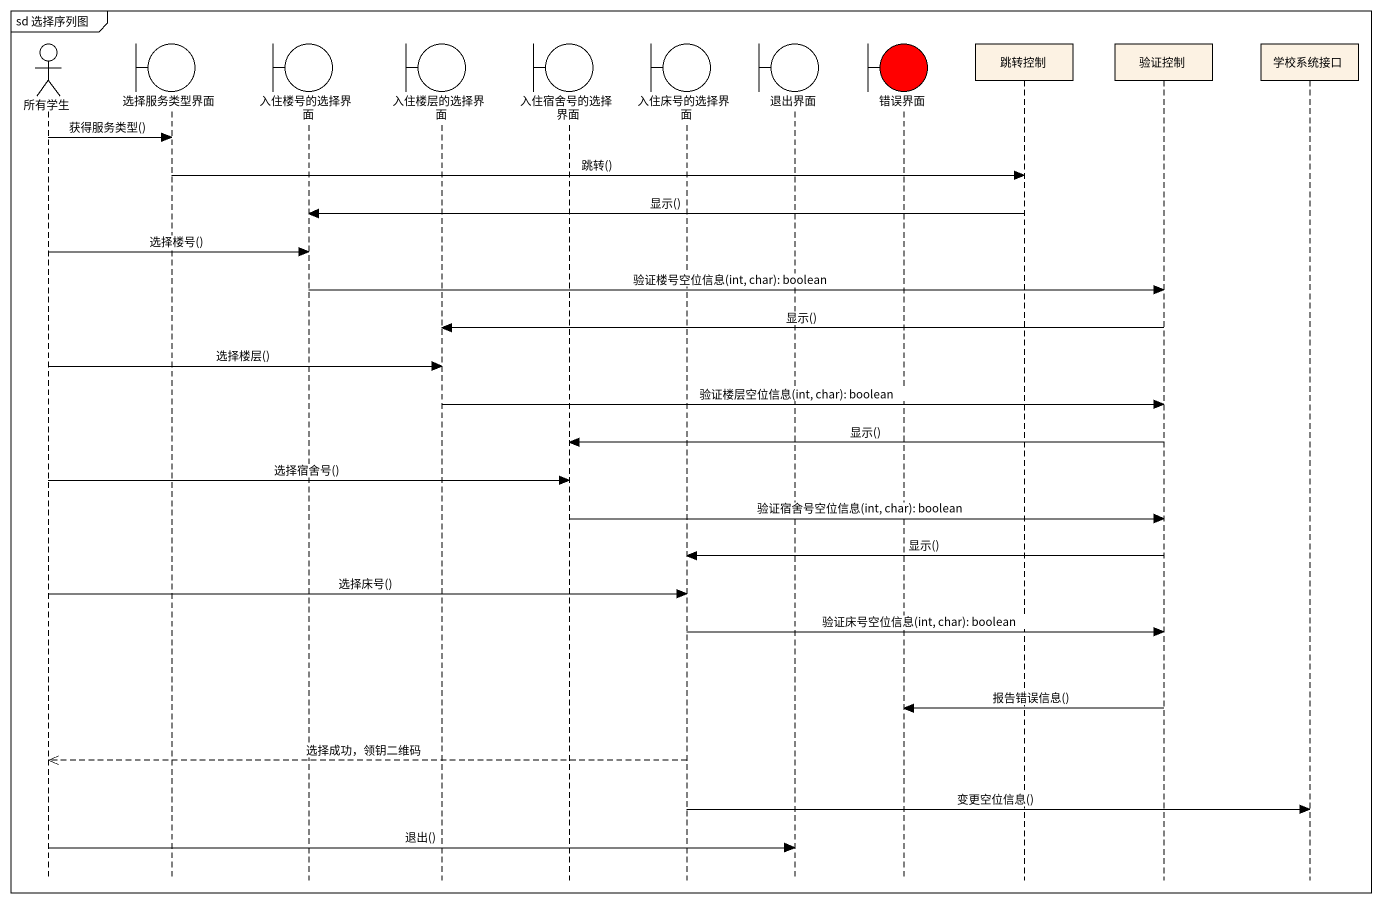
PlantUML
@startuml
mainframe sd 选择序列图
hide footbox
actor 所有学生
boundary 选择服务类型界面
boundary 入住楼号的选择界面
boundary 入住楼层的选择界面
boundary 入住宿舍号的选择界面
boundary 入住床号的选择界面
boundary 退出界面
boundary 错误界面 #FF0000
participant 跳转控制
participant 验证控制
participant 学校系统接口

所有学生 -> 选择服务类型界面 : 获得服务类型()
选择服务类型界面 -> 跳转控制 : 跳转()
跳转控制 -> 入住楼号的选择界面 : 显示()
所有学生 -> 入住楼号的选择界面 : 选择楼号()
入住楼号的选择界面 -> 验证控制 : 验证楼号空位信息(int, char): boolean
验证控制 -> 入住楼层的选择界面 : 显示()
所有学生 -> 入住楼层的选择界面 : 选择楼层()
入住楼层的选择界面 -> 验证控制 : 验证楼层空位信息(int, char): boolean
验证控制 -> 入住宿舍号的选择界面 : 显示()
所有学生 -> 入住宿舍号的选择界面 : 选择宿舍号()
入住宿舍号的选择界面 -> 验证控制 : 验证宿舍号空位信息(int, char): boolean
验证控制 -> 入住床号的选择界面 : 显示()
所有学生 -> 入住床号的选择界面 : 选择床号()
入住床号的选择界面 -> 验证控制 : 验证床号空位信息(int, char): boolean
验证控制 -> 错误界面 : 报告错误信息()
入住床号的选择界面 -->> 所有学生 : 选择成功，领钥二维码
入住床号的选择界面 -> 学校系统接口 : 变更空位信息()
所有学生 -> 退出界面 : 退出()
@enduml
